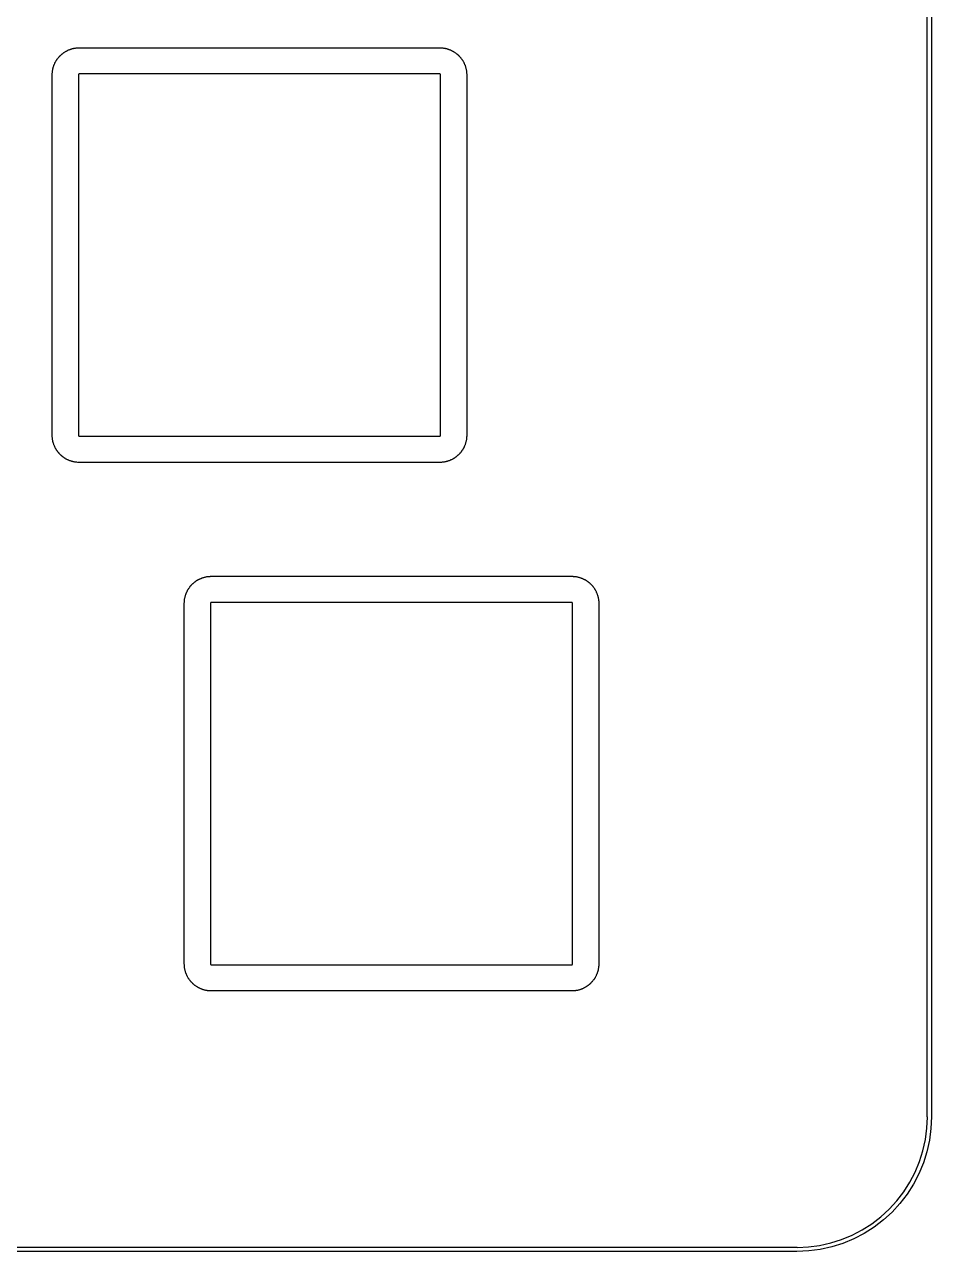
# Model space of a CAD drawing. Extents: x 19 to 282, y -150 to -67.
# Drawn here: x 249.22 to 281.93, y -150.49 to -106.27 of the extents above; entities that cross this region are included whole.
import ezdxf

# ---------------------------------------------------------------- set-up
doc = ezdxf.new("R2010")
doc.units = 0
doc.layers.add('BLACK', color=7, linetype='CONTINUOUS')

msp = doc.modelspace()

# ---------------------------------------------------------------- linework, layer by layer
at = {"layer": 'BLACK', "linetype": 'CONTINUOUS'}
for p, q in [((281.775, -145.637), (281.775, -71.625)), ((281.925, -71.625), (281.925, -145.637)), ((250.438, -107.463), (250.444, -107.457)), ((250.444, -107.457), (250.449, -107.45)), ((250.449, -107.45), (250.465, -107.431)), ((250.465, -107.431), (250.469, -107.427)), ((250.469, -107.427), (250.476, -107.421)), ((250.476, -107.421), (250.481, -107.414)), ((250.481, -107.414), (250.498, -107.396)), ((250.498, -107.396), (250.502, -107.392)), ((250.502, -107.392), (250.509, -107.386)), ((250.509, -107.386), (250.514, -107.379)), ((250.514, -107.379), (250.532, -107.362)), ((250.532, -107.362), (250.537, -107.358)), ((250.537, -107.358), (250.544, -107.353)), ((250.544, -107.353), (250.55, -107.346)), ((250.55, -107.346), (250.569, -107.33)), ((250.569, -107.33), (250.573, -107.327)), ((250.573, -107.327), (250.58, -107.322)), ((250.58, -107.322), (250.587, -107.316)), ((250.587, -107.316), (250.606, -107.3)), ((250.606, -107.3), (250.611, -107.297)), ((250.611, -107.297), (250.618, -107.293)), ((250.618, -107.293), (250.625, -107.287)), ((250.625, -107.287), (250.645, -107.272)), ((250.645, -107.272), (250.649, -107.269)), ((250.649, -107.269), (250.657, -107.265)), ((250.657, -107.265), (250.664, -107.26)), ((250.664, -107.26), (250.685, -107.247)), ((250.685, -107.247), (250.69, -107.244)), ((250.69, -107.244), (250.698, -107.24)), ((250.698, -107.24), (250.704, -107.235)), ((250.704, -107.235), (250.726, -107.223)), ((250.726, -107.223), (250.731, -107.22)), ((250.731, -107.22), (250.739, -107.217)), ((250.739, -107.217), (250.746, -107.212)), ((250.746, -107.212), (250.768, -107.201)), ((250.768, -107.201), (250.773, -107.198)), ((250.773, -107.198), (250.781, -107.196)), ((250.781, -107.196), (250.789, -107.191)), ((250.789, -107.191), (250.811, -107.181)), ((250.811, -107.181), (250.816, -107.179)), ((250.816, -107.179), (250.825, -107.177)), ((250.825, -107.177), (250.832, -107.172)), ((250.832, -107.172), (250.855, -107.164)), ((250.855, -107.164), (250.86, -107.161)), ((250.86, -107.161), (250.869, -107.16)), ((250.869, -107.16), (250.877, -107.156)), ((250.877, -107.156), (250.9, -107.148)), ((250.9, -107.148), (250.905, -107.146)), ((250.905, -107.146), (250.914, -107.145)), ((250.914, -107.145), (250.922, -107.141)), ((250.922, -107.141), (250.946, -107.135)), ((250.946, -107.135), (250.951, -107.133)), ((250.951, -107.133), (250.96, -107.132)), ((250.96, -107.132), (250.968, -107.129)), ((250.968, -107.129), (250.992, -107.124)), ((250.992, -107.124), (250.997, -107.123)), ((250.997, -107.123), (251.006, -107.122)), ((251.006, -107.122), (251.015, -107.119)), ((251.015, -107.119), (251.039, -107.115)), ((251.039, -107.115), (251.044, -107.114)), ((251.044, -107.114), (251.053, -107.114)), ((251.053, -107.114), (251.062, -107.112)), ((251.062, -107.112), (251.086, -107.109)), ((251.086, -107.109), (251.092, -107.108)), ((251.092, -107.108), (251.101, -107.108)), ((251.101, -107.108), (251.109, -107.106)), ((251.109, -107.106), (251.134, -107.104)), ((251.134, -107.104), (251.14, -107.104)), ((251.14, -107.104), (251.148, -107.105)), ((251.148, -107.105), (251.157, -107.103)), ((251.157, -107.103), (251.182, -107.103)), ((251.182, -107.103), (251.188, -107.103)), ((251.188, -107.103), (251.191, -107.103)), ((251.191, -107.103), (251.194, -107.103)), ((251.194, -107.103), (264.194, -107.103)), ((264.194, -107.103), (264.2, -107.103)), ((264.2, -107.103), (264.202, -107.103)), ((264.202, -107.103), (264.205, -107.103)), ((264.205, -107.103), (264.23, -107.103)), ((264.23, -107.103), (264.236, -107.103)), ((264.236, -107.103), (264.245, -107.105)), ((264.245, -107.105), (264.254, -107.104)), ((264.254, -107.104), (264.278, -107.106)), ((264.278, -107.106), (264.284, -107.107)), ((264.284, -107.107), (264.293, -107.109)), ((264.293, -107.109), (264.301, -107.109)), ((264.301, -107.109), (264.326, -107.112)), ((264.326, -107.112), (264.332, -107.112)), ((264.332, -107.112), (264.34, -107.115)), ((264.34, -107.115), (264.349, -107.115)), ((264.349, -107.115), (264.373, -107.119)), ((264.373, -107.119), (264.379, -107.12)), ((264.379, -107.12), (264.387, -107.123)), ((264.387, -107.123), (264.396, -107.124)), ((264.396, -107.124), (264.42, -107.129)), ((264.42, -107.129), (264.425, -107.131)), ((264.425, -107.131), (264.433, -107.134)), ((264.433, -107.134), (264.442, -107.135)), ((264.442, -107.135), (264.465, -107.141)), ((264.465, -107.141), (264.471, -107.143)), ((264.471, -107.143), (264.479, -107.147)), ((264.479, -107.147), (264.488, -107.148)), ((264.488, -107.148), (264.511, -107.156)), ((264.511, -107.156), (264.516, -107.158)), ((264.516, -107.158), (264.524, -107.162)), ((264.524, -107.162), (264.532, -107.164)), ((264.532, -107.164), (264.555, -107.172)), ((264.555, -107.172), (264.561, -107.174)), ((264.561, -107.174), (264.568, -107.179)), ((264.568, -107.179), (264.576, -107.181)), ((264.576, -107.181), (264.599, -107.191)), ((264.599, -107.191), (264.604, -107.193)), ((264.604, -107.193), (264.611, -107.198)), ((264.611, -107.198), (264.62, -107.201)), ((264.62, -107.201), (264.641, -107.212)), ((264.641, -107.212), (264.647, -107.214)), ((264.647, -107.214), (264.654, -107.22)), ((264.654, -107.22), (264.662, -107.223)), ((264.662, -107.223), (264.683, -107.235)), ((264.683, -107.235), (264.688, -107.238)), ((264.688, -107.238), (264.695, -107.243)), ((264.695, -107.243), (264.703, -107.247)), ((264.703, -107.247), (264.724, -107.26)), ((264.724, -107.26), (264.728, -107.263)), ((264.728, -107.263), (264.735, -107.269)), ((264.735, -107.269), (264.743, -107.272)), ((264.743, -107.272), (264.763, -107.287)), ((264.763, -107.287), (264.768, -107.29)), ((264.768, -107.29), (264.774, -107.296)), ((264.774, -107.296), (264.782, -107.3)), ((264.782, -107.3), (264.801, -107.316)), ((264.801, -107.316), (264.805, -107.319)), ((264.805, -107.319), (264.812, -107.326)), ((264.812, -107.326), (264.819, -107.33)), ((264.819, -107.33), (264.838, -107.346)), ((264.838, -107.346), (264.842, -107.35)), ((264.842, -107.35), (264.848, -107.357)), ((264.848, -107.357), (264.855, -107.362)), ((264.855, -107.362), (264.873, -107.379)), ((264.873, -107.379), (264.877, -107.383)), ((264.877, -107.383), (264.883, -107.39)), ((264.883, -107.39), (264.89, -107.396)), ((264.89, -107.396), (264.907, -107.414)), ((264.907, -107.414), (264.911, -107.418)), ((264.911, -107.418), (264.916, -107.425)), ((264.916, -107.425), (264.922, -107.431)), ((264.922, -107.431), (264.938, -107.45)), ((264.938, -107.45), (264.942, -107.454)), ((264.942, -107.454), (264.947, -107.462)), ((250.234, -107.92), (250.238, -107.896)), ((250.238, -107.896), (250.239, -107.89)), ((250.239, -107.89), (250.242, -107.882)), ((250.242, -107.882), (250.243, -107.873)), ((250.243, -107.873), (250.248, -107.849)), ((250.248, -107.849), (250.249, -107.844)), ((250.249, -107.844), (250.252, -107.835)), ((250.252, -107.835), (250.254, -107.827)), ((250.254, -107.827), (250.26, -107.803)), ((250.26, -107.803), (250.262, -107.798)), ((250.262, -107.798), (250.265, -107.79)), ((250.265, -107.79), (250.267, -107.781)), ((250.267, -107.781), (250.275, -107.758)), ((250.275, -107.758), (250.276, -107.753)), ((250.276, -107.753), (250.28, -107.745)), ((250.28, -107.745), (250.282, -107.736)), ((250.282, -107.736), (250.291, -107.714)), ((250.291, -107.714), (250.293, -107.708)), ((250.293, -107.708), (250.298, -107.701)), ((250.298, -107.701), (250.3, -107.692)), ((250.3, -107.692), (250.31, -107.67)), ((250.31, -107.67), (250.312, -107.665)), ((250.312, -107.665), (250.317, -107.657)), ((250.317, -107.657), (250.32, -107.649)), ((250.32, -107.649), (250.331, -107.627)), ((250.331, -107.627), (250.333, -107.622)), ((250.333, -107.622), (250.338, -107.615)), ((250.338, -107.615), (250.341, -107.607)), ((250.341, -107.607), (250.353, -107.586)), ((250.353, -107.586), (250.356, -107.581)), ((250.356, -107.581), (250.362, -107.574)), ((250.362, -107.574), (250.365, -107.566)), ((250.365, -107.566), (250.378, -107.545)), ((250.378, -107.545), (250.382, -107.54)), ((250.382, -107.54), (250.387, -107.534)), ((250.387, -107.534), (250.391, -107.526)), ((250.391, -107.526), (250.405, -107.506)), ((250.405, -107.506), (250.409, -107.501)), ((250.409, -107.501), (250.415, -107.495)), ((250.415, -107.495), (250.419, -107.487)), ((250.419, -107.487), (250.434, -107.468)), ((250.434, -107.468), (250.438, -107.463)), ((264.947, -107.462), (264.953, -107.468)), ((264.953, -107.468), (264.968, -107.487)), ((264.968, -107.487), (264.972, -107.492)), ((264.972, -107.492), (264.976, -107.499)), ((264.976, -107.499), (264.982, -107.506)), ((264.982, -107.506), (264.996, -107.526)), ((264.996, -107.526), (265, -107.531)), ((265, -107.531), (265.003, -107.539)), ((265.003, -107.539), (265.009, -107.545)), ((265.009, -107.545), (265.022, -107.566)), ((265.022, -107.566), (265.025, -107.571)), ((265.025, -107.571), (265.029, -107.579)), ((265.029, -107.579), (265.034, -107.586)), ((265.034, -107.586), (265.046, -107.607)), ((265.046, -107.607), (265.049, -107.612)), ((265.049, -107.612), (265.052, -107.62)), ((265.052, -107.62), (265.057, -107.627)), ((265.057, -107.627), (265.068, -107.649)), ((265.068, -107.649), (265.07, -107.654)), ((265.07, -107.654), (265.073, -107.663)), ((265.073, -107.663), (265.078, -107.67)), ((265.078, -107.67), (265.088, -107.692)), ((265.088, -107.692), (265.09, -107.698)), ((265.09, -107.698), (265.092, -107.706)), ((265.092, -107.706), (265.096, -107.714)), ((265.096, -107.714), (265.105, -107.736)), ((265.105, -107.736), (265.107, -107.742)), ((265.107, -107.742), (265.109, -107.75)), ((265.109, -107.75), (265.113, -107.758)), ((265.113, -107.758), (265.121, -107.781)), ((265.121, -107.781), (265.122, -107.787)), ((265.122, -107.787), (265.124, -107.795)), ((265.124, -107.795), (265.127, -107.803)), ((265.127, -107.803), (265.134, -107.827)), ((265.134, -107.827), (265.135, -107.832)), ((265.135, -107.832), (265.136, -107.841)), ((265.136, -107.841), (265.14, -107.849)), ((265.14, -107.849), (265.145, -107.873)), ((265.145, -107.873), (265.146, -107.879)), ((265.146, -107.879), (265.147, -107.887)), ((265.147, -107.887), (265.149, -107.896)), ((265.149, -107.896), (265.154, -107.92)), ((250.221, -108.063), (250.222, -108.039)), ((250.222, -108.066), (250.221, -108.063)), ((250.221, -108.069), (250.222, -108.066)), ((250.221, -108.075), (250.221, -108.069)), ((250.221, -121.075), (250.221, -108.075)), ((250.222, -108.033), (250.224, -108.024)), ((250.222, -108.039), (250.222, -108.033)), ((250.223, -108.015), (250.225, -107.991)), ((250.224, -108.024), (250.223, -108.015)), ((250.225, -107.991), (250.226, -107.985)), ((250.226, -107.985), (250.228, -107.976)), ((250.227, -107.967), (250.23, -107.943)), ((250.228, -107.976), (250.227, -107.967)), ((250.23, -107.943), (250.231, -107.937)), ((250.231, -107.937), (250.234, -107.929)), ((250.234, -107.929), (250.234, -107.92)), ((251.167, -108.071), (251.166, -108.072)), ((251.166, -108.072), (251.166, -108.074)), ((251.166, -108.074), (251.166, -108.081)), ((251.166, -108.081), (251.166, -121.069)), ((251.168, -108.067), (251.167, -108.068)), ((251.167, -108.068), (251.167, -108.07)), ((251.167, -108.07), (251.167, -108.071)), ((251.169, -108.063), (251.168, -108.065)), ((251.168, -108.065), (251.168, -108.066)), ((251.168, -108.066), (251.168, -108.067)), ((251.17, -108.062), (251.169, -108.063)), ((251.171, -108.06), (251.17, -108.061)), ((251.17, -108.061), (251.17, -108.062)), ((251.172, -108.059), (251.171, -108.06)), ((251.173, -108.058), (251.172, -108.059)), ((251.174, -108.056), (251.173, -108.057)), ((251.173, -108.057), (251.173, -108.058)), ((251.175, -108.055), (251.174, -108.056)), ((251.176, -108.054), (251.175, -108.055)), ((251.177, -108.053), (251.176, -108.054)), ((251.179, -108.052), (251.177, -108.053)), ((251.18, -108.051), (251.179, -108.052)), ((251.181, -108.051), (251.18, -108.051)), ((251.182, -108.05), (251.181, -108.051)), ((251.183, -108.05), (251.182, -108.05)), ((251.185, -108.049), (251.183, -108.05)), ((251.186, -108.049), (251.185, -108.049)), ((251.187, -108.048), (251.186, -108.049)), ((251.188, -108.048), (251.187, -108.048)), ((251.19, -108.048), (251.188, -108.048)), ((251.191, -108.048), (251.19, -108.048)), ((251.192, -108.048), (251.191, -108.048)), ((251.2, -108.047), (251.192, -108.048)), ((264.188, -108.047), (251.2, -108.047)), ((264.195, -108.048), (264.188, -108.047)), ((264.196, -108.048), (264.195, -108.048)), ((264.198, -108.048), (264.196, -108.048)), ((264.199, -108.048), (264.198, -108.048)), ((264.2, -108.048), (264.199, -108.048)), ((264.202, -108.049), (264.2, -108.048)), ((264.203, -108.049), (264.202, -108.049)), ((264.204, -108.05), (264.203, -108.049)), ((264.205, -108.05), (264.204, -108.05)), ((264.207, -108.051), (264.205, -108.05)), ((264.208, -108.051), (264.207, -108.051)), ((264.209, -108.052), (264.208, -108.051)), ((264.21, -108.053), (264.209, -108.052)), ((264.211, -108.054), (264.21, -108.053)), ((264.212, -108.055), (264.211, -108.054)), ((264.213, -108.056), (264.212, -108.055)), ((264.214, -108.057), (264.213, -108.056)), ((264.215, -108.058), (264.214, -108.057)), ((264.216, -108.059), (264.215, -108.058)), ((264.217, -108.06), (264.216, -108.059)), ((264.217, -108.061), (264.217, -108.06)), ((264.218, -108.062), (264.217, -108.061)), ((264.219, -108.063), (264.218, -108.062)), ((264.219, -108.065), (264.219, -108.063)), ((264.22, -108.066), (264.219, -108.065)), ((264.22, -108.067), (264.22, -108.066)), ((264.22, -108.068), (264.22, -108.067)), ((264.221, -108.07), (264.22, -108.068)), ((264.221, -108.071), (264.221, -108.07)), ((264.221, -108.072), (264.221, -108.071)), ((264.221, -108.074), (264.221, -108.072)), ((264.221, -108.081), (264.221, -108.074)), ((264.221, -121.069), (264.221, -108.081)), ((265.154, -107.92), (265.155, -107.926)), ((265.155, -107.926), (265.155, -107.934)), ((265.155, -107.934), (265.157, -107.943)), ((265.157, -107.943), (265.16, -107.967)), ((265.16, -107.967), (265.161, -107.973)), ((265.161, -107.973), (265.161, -107.982)), ((265.161, -107.982), (265.162, -107.991)), ((265.162, -107.991), (265.164, -108.015)), ((265.164, -108.015), (265.165, -108.021)), ((265.165, -108.021), (265.164, -108.03)), ((265.164, -108.03), (265.165, -108.038)), ((265.165, -108.038), (265.166, -108.063)), ((265.166, -108.063), (265.166, -108.069)), ((265.166, -108.069), (265.166, -108.072)), ((265.166, -108.072), (265.166, -108.075)), ((265.166, -108.075), (265.166, -121.075)), ((250.222, -121.078), (250.221, -121.075)), ((250.221, -121.081), (250.222, -121.078)), ((250.221, -121.087), (250.221, -121.081)), ((250.222, -121.111), (250.221, -121.087)), ((250.224, -121.12), (250.222, -121.111)), ((250.223, -121.129), (250.224, -121.12)), ((250.223, -121.135), (250.223, -121.129)), ((250.225, -121.159), (250.223, -121.135)), ((250.227, -121.168), (250.225, -121.159)), ((251.166, -121.069), (251.166, -121.076)), ((251.166, -121.076), (251.166, -121.078)), ((251.166, -121.078), (251.167, -121.079)), ((251.167, -121.079), (251.167, -121.08)), ((251.167, -121.08), (251.167, -121.082)), ((251.167, -121.082), (251.168, -121.083)), ((251.168, -121.083), (251.168, -121.084)), ((251.168, -121.084), (251.168, -121.085)), ((251.168, -121.085), (251.169, -121.087)), ((251.169, -121.087), (251.17, -121.088)), ((251.17, -121.088), (251.17, -121.089)), ((251.17, -121.089), (251.171, -121.09)), ((251.171, -121.09), (251.172, -121.091)), ((251.172, -121.091), (251.173, -121.092)), ((251.173, -121.092), (251.173, -121.093)), ((251.173, -121.093), (251.174, -121.094)), ((251.174, -121.094), (251.175, -121.095)), ((251.175, -121.095), (251.176, -121.096)), ((251.176, -121.096), (251.177, -121.097)), ((251.177, -121.097), (251.179, -121.098)), ((251.179, -121.098), (251.18, -121.099)), ((251.18, -121.099), (251.181, -121.099)), ((251.181, -121.099), (251.182, -121.1)), ((251.182, -121.1), (251.183, -121.1)), ((251.183, -121.1), (251.185, -121.101)), ((251.185, -121.101), (251.186, -121.101)), ((251.186, -121.101), (251.187, -121.102)), ((251.187, -121.102), (251.188, -121.102)), ((251.188, -121.102), (251.19, -121.102)), ((251.19, -121.102), (251.191, -121.102)), ((251.191, -121.102), (251.192, -121.102)), ((251.192, -121.102), (251.2, -121.103)), ((251.2, -121.103), (264.188, -121.103)), ((264.188, -121.103), (264.195, -121.102)), ((264.195, -121.102), (264.196, -121.102)), ((264.196, -121.102), (264.198, -121.102)), ((264.198, -121.102), (264.199, -121.102)), ((264.199, -121.102), (264.2, -121.102)), ((264.2, -121.102), (264.202, -121.101)), ((264.202, -121.101), (264.203, -121.101)), ((264.203, -121.101), (264.204, -121.1)), ((264.204, -121.1), (264.205, -121.1)), ((264.205, -121.1), (264.207, -121.099)), ((264.207, -121.099), (264.208, -121.099)), ((264.208, -121.099), (264.209, -121.098)), ((264.209, -121.098), (264.21, -121.097)), ((264.21, -121.097), (264.211, -121.096)), ((264.211, -121.096), (264.212, -121.095)), ((264.212, -121.095), (264.213, -121.094)), ((264.213, -121.094), (264.214, -121.093)), ((264.214, -121.093), (264.215, -121.092)), ((264.215, -121.092), (264.216, -121.091)), ((264.216, -121.091), (264.217, -121.09)), ((264.217, -121.089), (264.218, -121.088)), ((264.217, -121.09), (264.217, -121.089)), ((264.218, -121.088), (264.219, -121.087)), ((264.219, -121.085), (264.22, -121.084)), ((264.219, -121.087), (264.219, -121.085)), ((264.22, -121.082), (264.221, -121.08)), ((264.22, -121.083), (264.22, -121.082)), ((264.22, -121.084), (264.22, -121.083)), ((264.221, -121.076), (264.221, -121.069)), ((264.221, -121.078), (264.221, -121.076)), ((264.221, -121.079), (264.221, -121.078)), ((264.221, -121.08), (264.221, -121.079)), ((265.162, -121.165), (265.16, -121.174)), ((265.164, -121.135), (265.162, -121.159)), ((265.162, -121.159), (265.162, -121.165)), ((265.165, -121.117), (265.164, -121.126)), ((265.164, -121.126), (265.164, -121.135)), ((265.166, -121.087), (265.165, -121.112)), ((265.165, -121.112), (265.165, -121.117)), ((265.166, -121.075), (265.166, -121.081)), ((265.166, -121.081), (265.166, -121.084)), ((265.166, -121.084), (265.166, -121.087)), ((250.227, -121.177), (250.227, -121.168)), ((250.227, -121.183), (250.227, -121.177)), ((250.23, -121.207), (250.227, -121.183)), ((250.233, -121.216), (250.23, -121.207)), ((250.233, -121.224), (250.233, -121.216)), ((250.234, -121.23), (250.233, -121.224)), ((250.238, -121.254), (250.234, -121.23)), ((250.241, -121.263), (250.238, -121.254)), ((250.241, -121.271), (250.241, -121.263)), ((250.243, -121.277), (250.241, -121.271)), ((250.248, -121.301), (250.243, -121.277)), ((250.251, -121.309), (250.248, -121.301)), ((250.252, -121.318), (250.251, -121.309)), ((250.254, -121.323), (250.252, -121.318)), ((250.26, -121.347), (250.254, -121.323)), ((250.264, -121.355), (250.26, -121.347)), ((250.265, -121.363), (250.264, -121.355)), ((250.267, -121.369), (250.265, -121.363)), ((250.275, -121.392), (250.267, -121.369)), ((250.278, -121.4), (250.275, -121.392)), ((250.28, -121.408), (250.278, -121.4)), ((250.282, -121.414), (250.28, -121.408)), ((250.291, -121.436), (250.282, -121.414)), ((250.295, -121.444), (250.291, -121.436)), ((250.298, -121.452), (250.295, -121.444)), ((250.3, -121.458), (250.298, -121.452)), ((250.31, -121.48), (250.3, -121.458)), ((250.314, -121.487), (250.31, -121.48)), ((250.317, -121.496), (250.314, -121.487)), ((250.32, -121.501), (250.317, -121.496)), ((250.331, -121.523), (250.32, -121.501)), ((250.336, -121.53), (250.331, -121.523)), ((250.339, -121.538), (250.336, -121.53)), ((250.341, -121.543), (250.339, -121.538)), ((250.353, -121.564), (250.341, -121.543)), ((250.359, -121.571), (250.353, -121.564)), ((250.362, -121.579), (250.359, -121.571)), ((250.365, -121.584), (250.362, -121.579)), ((250.378, -121.605), (250.365, -121.584)), ((250.384, -121.611), (250.378, -121.605)), ((265.009, -121.605), (265.006, -121.61)), ((265.022, -121.584), (265.009, -121.605)), ((265.026, -121.576), (265.022, -121.584)), ((265.031, -121.569), (265.026, -121.576)), ((265.034, -121.564), (265.031, -121.569)), ((265.046, -121.543), (265.034, -121.564)), ((265.049, -121.535), (265.046, -121.543)), ((265.054, -121.528), (265.049, -121.535)), ((265.057, -121.523), (265.054, -121.528)), ((265.068, -121.501), (265.057, -121.523)), ((265.071, -121.493), (265.068, -121.501)), ((265.075, -121.485), (265.071, -121.493)), ((265.078, -121.48), (265.075, -121.485)), ((265.088, -121.458), (265.078, -121.48)), ((265.09, -121.449), (265.088, -121.458)), ((265.094, -121.442), (265.09, -121.449)), ((265.096, -121.436), (265.094, -121.442)), ((265.105, -121.414), (265.096, -121.436)), ((265.107, -121.405), (265.105, -121.414)), ((265.111, -121.397), (265.107, -121.405)), ((265.113, -121.392), (265.111, -121.397)), ((265.121, -121.369), (265.113, -121.392)), ((265.122, -121.36), (265.121, -121.369)), ((265.126, -121.352), (265.122, -121.36)), ((265.127, -121.347), (265.126, -121.352)), ((265.134, -121.323), (265.127, -121.347)), ((265.135, -121.315), (265.134, -121.323)), ((265.138, -121.306), (265.135, -121.315)), ((265.14, -121.301), (265.138, -121.306)), ((265.145, -121.277), (265.14, -121.301)), ((265.146, -121.268), (265.145, -121.277)), ((265.148, -121.26), (265.146, -121.268)), ((265.149, -121.254), (265.148, -121.26)), ((265.154, -121.23), (265.149, -121.254)), ((265.156, -121.213), (265.154, -121.221)), ((265.154, -121.221), (265.154, -121.23)), ((265.157, -121.207), (265.156, -121.213)), ((265.16, -121.183), (265.157, -121.207)), ((265.16, -121.174), (265.16, -121.183)), ((250.388, -121.619), (250.384, -121.611)), ((250.391, -121.624), (250.388, -121.619)), ((250.405, -121.644), (250.391, -121.624)), ((250.411, -121.651), (250.405, -121.644)), ((250.416, -121.658), (250.411, -121.651)), ((250.419, -121.663), (250.416, -121.658)), ((250.434, -121.682), (250.419, -121.663)), ((250.441, -121.688), (250.434, -121.682)), ((250.445, -121.696), (250.441, -121.688)), ((250.449, -121.7), (250.445, -121.696)), ((250.465, -121.719), (250.449, -121.7)), ((250.472, -121.725), (250.465, -121.719)), ((250.477, -121.732), (250.472, -121.725)), ((250.481, -121.736), (250.477, -121.732)), ((250.498, -121.754), (250.481, -121.736)), ((250.505, -121.76), (250.498, -121.754)), ((250.51, -121.767), (250.505, -121.76)), ((250.514, -121.771), (250.51, -121.767)), ((250.532, -121.788), (250.514, -121.771)), ((250.54, -121.793), (250.532, -121.788)), ((250.545, -121.8), (250.54, -121.793)), ((250.55, -121.804), (250.545, -121.8)), ((250.569, -121.82), (250.55, -121.804)), ((250.576, -121.824), (250.569, -121.82)), ((250.582, -121.831), (250.576, -121.824)), ((250.587, -121.834), (250.582, -121.831)), ((250.606, -121.85), (250.587, -121.834)), ((250.614, -121.854), (250.606, -121.85)), ((250.62, -121.86), (250.614, -121.854)), ((250.625, -121.863), (250.62, -121.86)), ((250.645, -121.878), (250.625, -121.863)), ((250.652, -121.881), (250.645, -121.878)), ((250.659, -121.887), (250.652, -121.881)), ((250.664, -121.89), (250.659, -121.887)), ((250.685, -121.903), (250.664, -121.89)), ((250.693, -121.907), (250.685, -121.903)), ((250.699, -121.912), (250.693, -121.907)), ((250.704, -121.915), (250.699, -121.912)), ((250.726, -121.927), (250.704, -121.915)), ((250.734, -121.93), (250.726, -121.927)), ((250.741, -121.936), (250.734, -121.93)), ((250.746, -121.938), (250.741, -121.936)), ((250.768, -121.949), (250.746, -121.938)), ((250.776, -121.952), (250.768, -121.949)), ((250.783, -121.957), (250.776, -121.952)), ((250.789, -121.959), (250.783, -121.957)), ((250.811, -121.969), (250.789, -121.959)), ((250.819, -121.971), (250.811, -121.969)), ((250.827, -121.976), (250.819, -121.971)), ((250.832, -121.978), (250.827, -121.976)), ((250.855, -121.986), (250.832, -121.978)), ((250.864, -121.988), (250.855, -121.986)), ((250.871, -121.992), (250.864, -121.988)), ((250.877, -121.994), (250.871, -121.992)), ((250.9, -122.002), (250.877, -121.994)), ((250.909, -122.003), (250.9, -122.002)), ((250.916, -122.007), (250.909, -122.003)), ((250.922, -122.009), (250.916, -122.007)), ((250.946, -122.015), (250.922, -122.009)), ((250.954, -122.016), (250.946, -122.015)), ((250.962, -122.019), (250.954, -122.016)), ((250.968, -122.021), (250.962, -122.019)), ((250.992, -122.026), (250.968, -122.021)), ((251.001, -122.027), (250.992, -122.026)), ((251.009, -122.03), (251.001, -122.027)), ((251.015, -122.031), (251.009, -122.03)), ((251.039, -122.035), (251.015, -122.031)), ((251.047, -122.035), (251.039, -122.035)), ((251.056, -122.038), (251.047, -122.035)), ((251.062, -122.038), (251.056, -122.038)), ((251.086, -122.041), (251.062, -122.038)), ((251.095, -122.041), (251.086, -122.041)), ((251.104, -122.043), (251.095, -122.041)), ((251.109, -122.044), (251.104, -122.043)), ((251.134, -122.046), (251.109, -122.044)), ((251.143, -122.045), (251.134, -122.046)), ((251.151, -122.046), (251.143, -122.045)), ((251.157, -122.047), (251.151, -122.046)), ((251.182, -122.047), (251.157, -122.047)), ((251.185, -122.047), (251.182, -122.047)), ((251.188, -122.047), (251.185, -122.047)), ((251.194, -122.047), (251.188, -122.047)), ((264.194, -122.047), (251.194, -122.047)), ((264.197, -122.047), (264.194, -122.047)), ((264.2, -122.047), (264.197, -122.047)), ((264.205, -122.047), (264.2, -122.047)), ((264.23, -122.047), (264.205, -122.047)), ((264.239, -122.045), (264.23, -122.047)), ((264.248, -122.046), (264.239, -122.045)), ((264.254, -122.046), (264.248, -122.046)), ((264.278, -122.044), (264.254, -122.046)), ((264.287, -122.042), (264.278, -122.044)), ((264.296, -122.042), (264.287, -122.042)), ((264.301, -122.041), (264.296, -122.042)), ((264.326, -122.038), (264.301, -122.041)), ((264.334, -122.036), (264.326, -122.038)), ((264.343, -122.036), (264.334, -122.036)), ((264.349, -122.035), (264.343, -122.036)), ((264.373, -122.031), (264.349, -122.035)), ((264.381, -122.028), (264.373, -122.031)), ((264.39, -122.027), (264.381, -122.028)), ((264.396, -122.026), (264.39, -122.027)), ((264.42, -122.021), (264.396, -122.026)), ((264.428, -122.018), (264.42, -122.021)), ((264.436, -122.017), (264.428, -122.018)), ((264.442, -122.015), (264.436, -122.017)), ((264.465, -122.009), (264.442, -122.015)), ((264.473, -122.005), (264.465, -122.009)), ((264.482, -122.004), (264.473, -122.005)), ((264.488, -122.002), (264.482, -122.004)), ((264.511, -121.994), (264.488, -122.002)), ((264.519, -121.99), (264.511, -121.994)), ((264.527, -121.989), (264.519, -121.99)), ((264.532, -121.986), (264.527, -121.989)), ((264.555, -121.978), (264.532, -121.986)), ((264.563, -121.973), (264.555, -121.978)), ((264.571, -121.971), (264.563, -121.973)), ((264.576, -121.969), (264.571, -121.971)), ((264.599, -121.959), (264.576, -121.969)), ((264.606, -121.954), (264.599, -121.959)), ((264.614, -121.952), (264.606, -121.954)), ((264.62, -121.949), (264.614, -121.952)), ((264.641, -121.938), (264.62, -121.949)), ((264.649, -121.933), (264.641, -121.938)), ((264.657, -121.93), (264.649, -121.933)), ((264.662, -121.927), (264.657, -121.93)), ((264.683, -121.915), (264.662, -121.927)), ((264.69, -121.91), (264.683, -121.915)), ((264.698, -121.906), (264.69, -121.91)), ((264.703, -121.903), (264.698, -121.906)), ((264.724, -121.89), (264.703, -121.903)), ((264.73, -121.885), (264.724, -121.89)), ((264.738, -121.881), (264.73, -121.885)), ((264.743, -121.878), (264.738, -121.881)), ((264.763, -121.863), (264.743, -121.878)), ((264.769, -121.857), (264.763, -121.863)), ((264.777, -121.853), (264.769, -121.857)), ((264.782, -121.85), (264.777, -121.853)), ((264.801, -121.834), (264.782, -121.85)), ((264.807, -121.828), (264.801, -121.834)), ((264.815, -121.823), (264.807, -121.828)), ((264.819, -121.82), (264.815, -121.823)), ((264.838, -121.804), (264.819, -121.82)), ((264.844, -121.797), (264.838, -121.804)), ((264.851, -121.792), (264.844, -121.797)), ((264.855, -121.788), (264.851, -121.792)), ((264.873, -121.771), (264.855, -121.788)), ((264.878, -121.764), (264.873, -121.771)), ((264.886, -121.758), (264.878, -121.764)), ((264.89, -121.754), (264.886, -121.758)), ((264.907, -121.736), (264.89, -121.754)), ((264.912, -121.729), (264.907, -121.736)), ((264.919, -121.723), (264.912, -121.729)), ((264.922, -121.719), (264.919, -121.723)), ((264.938, -121.7), (264.922, -121.719)), ((264.943, -121.693), (264.938, -121.7)), ((264.95, -121.687), (264.943, -121.693)), ((264.953, -121.682), (264.95, -121.687)), ((264.968, -121.663), (264.953, -121.682)), ((264.973, -121.655), (264.968, -121.663)), ((264.979, -121.649), (264.973, -121.655)), ((264.982, -121.644), (264.979, -121.649)), ((264.996, -121.624), (264.982, -121.644)), ((265, -121.616), (264.996, -121.624)), ((265.006, -121.61), (265, -121.616)), ((255.231, -126.477), (255.238, -126.471)), ((255.238, -126.471), (255.243, -126.464)), ((255.243, -126.464), (255.26, -126.446)), ((255.26, -126.446), (255.264, -126.442)), ((255.264, -126.442), (255.271, -126.436)), ((255.271, -126.436), (255.277, -126.429)), ((255.277, -126.429), (255.295, -126.412)), ((255.295, -126.412), (255.299, -126.408)), ((255.299, -126.408), (255.306, -126.403)), ((255.306, -126.403), (255.312, -126.396)), ((255.312, -126.396), (255.331, -126.38)), ((255.331, -126.38), (255.335, -126.377)), ((255.335, -126.377), (255.343, -126.372)), ((255.343, -126.372), (255.349, -126.366)), ((255.349, -126.366), (255.368, -126.35)), ((255.368, -126.35), (255.373, -126.347)), ((255.373, -126.347), (255.381, -126.343)), ((255.381, -126.343), (255.387, -126.337)), ((255.387, -126.337), (255.407, -126.322)), ((255.407, -126.322), (255.412, -126.319)), ((255.412, -126.319), (255.42, -126.315)), ((255.42, -126.315), (255.426, -126.31)), ((255.426, -126.31), (255.447, -126.297)), ((255.447, -126.297), (255.452, -126.294)), ((255.452, -126.294), (255.46, -126.29)), ((255.46, -126.29), (255.467, -126.285)), ((255.467, -126.285), (255.488, -126.273)), ((255.488, -126.273), (255.493, -126.27)), ((255.493, -126.27), (255.501, -126.267)), ((255.501, -126.267), (255.509, -126.262)), ((255.509, -126.262), (255.53, -126.251)), ((255.53, -126.251), (255.536, -126.248)), ((255.536, -126.248), (255.544, -126.246)), ((255.544, -126.246), (255.551, -126.241)), ((255.551, -126.241), (255.574, -126.231)), ((255.574, -126.231), (255.579, -126.229)), ((255.579, -126.229), (255.587, -126.227)), ((255.587, -126.227), (255.595, -126.222)), ((255.595, -126.222), (255.618, -126.214)), ((255.618, -126.214), (255.623, -126.211)), ((255.623, -126.211), (255.631, -126.21)), ((255.631, -126.21), (255.639, -126.206)), ((255.639, -126.206), (255.662, -126.198)), ((255.662, -126.198), (255.668, -126.196)), ((255.668, -126.196), (255.677, -126.195)), ((255.677, -126.195), (255.684, -126.191)), ((255.684, -126.191), (255.708, -126.185)), ((255.708, -126.185), (255.714, -126.183)), ((255.714, -126.183), (255.722, -126.182)), ((255.722, -126.182), (255.73, -126.179)), ((255.73, -126.179), (255.754, -126.174)), ((255.754, -126.174), (255.76, -126.173)), ((255.76, -126.173), (255.769, -126.172)), ((255.769, -126.172), (255.777, -126.169)), ((255.777, -126.169), (255.801, -126.165)), ((255.801, -126.165), (255.807, -126.164)), ((255.807, -126.164), (255.816, -126.164)), ((255.816, -126.164), (255.824, -126.162)), ((255.824, -126.162), (255.849, -126.159)), ((255.849, -126.159), (255.854, -126.158)), ((255.854, -126.158), (255.863, -126.158)), ((255.863, -126.158), (255.872, -126.156)), ((255.872, -126.156), (255.896, -126.154)), ((255.896, -126.154), (255.902, -126.154)), ((255.902, -126.154), (255.911, -126.155)), ((255.911, -126.155), (255.92, -126.153)), ((255.92, -126.153), (255.945, -126.153)), ((255.945, -126.153), (255.95, -126.153)), ((255.95, -126.153), (255.953, -126.153)), ((255.953, -126.153), (255.956, -126.153)), ((255.956, -126.153), (268.956, -126.153)), ((268.956, -126.153), (268.962, -126.153)), ((268.962, -126.153), (268.965, -126.153)), ((268.965, -126.153), (268.968, -126.153)), ((268.968, -126.153), (268.993, -126.153)), ((268.993, -126.153), (268.999, -126.153)), ((268.999, -126.153), (269.007, -126.155)), ((269.007, -126.155), (269.016, -126.154)), ((269.016, -126.154), (269.041, -126.156)), ((269.041, -126.156), (269.046, -126.157)), ((269.046, -126.157), (269.055, -126.159)), ((269.055, -126.159), (269.064, -126.159)), ((269.064, -126.159), (269.088, -126.162)), ((269.088, -126.162), (269.094, -126.162)), ((269.094, -126.162), (269.102, -126.165)), ((269.102, -126.165), (269.111, -126.165)), ((269.111, -126.165), (269.135, -126.169)), ((269.135, -126.169), (269.141, -126.17)), ((269.141, -126.17), (269.149, -126.173)), ((269.149, -126.173), (269.158, -126.174)), ((269.158, -126.174), (269.182, -126.179)), ((269.182, -126.179), (269.188, -126.181)), ((269.188, -126.181), (269.196, -126.184)), ((269.196, -126.184), (269.204, -126.185)), ((269.204, -126.185), (269.228, -126.191)), ((269.228, -126.191), (269.234, -126.193)), ((269.234, -126.193), (269.241, -126.197)), ((269.241, -126.197), (269.25, -126.198)), ((269.25, -126.198), (269.273, -126.206)), ((269.273, -126.206), (269.279, -126.208)), ((269.279, -126.208), (269.286, -126.212)), ((269.286, -126.212), (269.295, -126.214)), ((269.295, -126.214), (269.318, -126.222)), ((269.318, -126.222), (269.323, -126.224)), ((269.323, -126.224), (269.331, -126.229)), ((269.331, -126.229), (269.339, -126.231)), ((269.339, -126.231), (269.361, -126.241)), ((269.361, -126.241), (269.367, -126.243)), ((269.367, -126.243), (269.374, -126.248)), ((269.374, -126.248), (269.382, -126.251)), ((269.382, -126.251), (269.404, -126.262)), ((269.404, -126.262), (269.409, -126.264)), ((269.409, -126.264), (269.416, -126.27)), ((269.416, -126.27), (269.424, -126.273)), ((269.424, -126.273), (269.446, -126.285)), ((269.446, -126.285), (269.451, -126.288)), ((269.451, -126.288), (269.457, -126.293)), ((269.457, -126.293), (269.465, -126.297)), ((269.465, -126.297), (269.486, -126.31)), ((269.486, -126.31), (269.491, -126.313)), ((269.491, -126.313), (269.498, -126.319)), ((269.498, -126.319), (269.505, -126.322)), ((269.505, -126.322), (269.525, -126.337)), ((269.525, -126.337), (269.53, -126.34)), ((269.53, -126.34), (269.536, -126.346)), ((269.536, -126.346), (269.544, -126.35)), ((269.544, -126.35), (269.563, -126.366)), ((269.563, -126.366), (269.568, -126.369)), ((269.568, -126.369), (269.574, -126.376)), ((269.574, -126.376), (269.581, -126.38)), ((269.581, -126.38), (269.6, -126.396)), ((269.6, -126.396), (269.605, -126.4)), ((269.605, -126.4), (269.61, -126.407)), ((269.61, -126.407), (269.618, -126.412)), ((269.618, -126.412), (269.635, -126.429)), ((269.635, -126.429), (269.64, -126.433)), ((269.64, -126.433), (269.645, -126.44)), ((269.645, -126.44), (269.652, -126.446)), ((269.652, -126.446), (269.669, -126.464)), ((269.669, -126.464), (269.673, -126.468)), ((269.673, -126.468), (269.678, -126.475)), ((255.005, -126.923), (255.01, -126.899)), ((255.01, -126.899), (255.012, -126.894)), ((255.012, -126.894), (255.015, -126.885)), ((255.015, -126.885), (255.016, -126.877)), ((255.016, -126.877), (255.023, -126.853)), ((255.023, -126.853), (255.024, -126.848)), ((255.024, -126.848), (255.028, -126.84)), ((255.028, -126.84), (255.029, -126.831)), ((255.029, -126.831), (255.037, -126.808)), ((255.037, -126.808), (255.039, -126.803)), ((255.039, -126.803), (255.043, -126.795)), ((255.043, -126.795), (255.045, -126.786)), ((255.045, -126.786), (255.054, -126.764)), ((255.054, -126.764), (255.056, -126.758)), ((255.056, -126.758), (255.06, -126.751)), ((255.06, -126.751), (255.062, -126.742)), ((255.062, -126.742), (255.072, -126.72)), ((255.072, -126.72), (255.075, -126.715)), ((255.075, -126.715), (255.079, -126.707)), ((255.079, -126.707), (255.082, -126.699)), ((255.082, -126.699), (255.093, -126.677)), ((255.093, -126.677), (255.096, -126.672)), ((255.096, -126.672), (255.101, -126.665)), ((255.101, -126.665), (255.104, -126.657)), ((255.104, -126.657), (255.116, -126.636)), ((255.116, -126.636), (255.119, -126.631)), ((255.119, -126.631), (255.124, -126.624)), ((255.124, -126.624), (255.128, -126.616)), ((255.128, -126.616), (255.141, -126.595)), ((255.141, -126.595), (255.144, -126.59)), ((255.144, -126.59), (255.15, -126.584)), ((255.15, -126.584), (255.154, -126.576)), ((255.154, -126.576), (255.168, -126.556)), ((255.168, -126.556), (255.171, -126.551)), ((255.171, -126.551), (255.177, -126.545)), ((255.177, -126.545), (255.182, -126.537)), ((255.182, -126.537), (255.197, -126.518)), ((255.197, -126.518), (255.2, -126.513)), ((255.2, -126.513), (255.207, -126.507)), ((255.207, -126.507), (255.212, -126.5)), ((255.212, -126.5), (255.228, -126.481)), ((255.228, -126.481), (255.231, -126.477)), ((269.678, -126.475), (269.685, -126.481)), ((269.685, -126.481), (269.701, -126.5)), ((269.701, -126.5), (269.705, -126.504)), ((269.705, -126.504), (269.709, -126.512)), ((269.709, -126.512), (269.716, -126.518)), ((269.716, -126.518), (269.731, -126.537)), ((269.731, -126.537), (269.734, -126.542)), ((269.734, -126.542), (269.739, -126.549)), ((269.739, -126.549), (269.745, -126.556)), ((269.745, -126.556), (269.759, -126.576)), ((269.759, -126.576), (269.762, -126.581)), ((269.762, -126.581), (269.766, -126.589)), ((269.766, -126.589), (269.772, -126.595)), ((269.772, -126.595), (269.785, -126.616)), ((269.785, -126.616), (269.788, -126.621)), ((269.788, -126.621), (269.791, -126.629)), ((269.791, -126.629), (269.797, -126.636)), ((269.797, -126.636), (269.809, -126.657)), ((269.809, -126.657), (269.811, -126.662)), ((269.811, -126.662), (269.814, -126.67)), ((269.814, -126.67), (269.819, -126.677)), ((269.819, -126.677), (269.83, -126.699)), ((269.83, -126.699), (269.833, -126.704)), ((269.833, -126.704), (269.836, -126.713)), ((269.836, -126.713), (269.84, -126.72)), ((269.84, -126.72), (269.85, -126.742)), ((269.85, -126.742), (269.852, -126.748)), ((269.852, -126.748), (269.855, -126.756)), ((269.855, -126.756), (269.859, -126.764)), ((269.859, -126.764), (269.868, -126.786)), ((269.868, -126.786), (269.87, -126.792)), ((269.87, -126.792), (269.872, -126.8)), ((269.872, -126.8), (269.875, -126.808)), ((269.875, -126.808), (269.883, -126.831)), ((269.883, -126.831), (269.885, -126.837)), ((269.885, -126.837), (269.886, -126.845)), ((269.886, -126.845), (269.89, -126.853)), ((269.89, -126.853), (269.896, -126.877)), ((269.896, -126.877), (269.898, -126.882)), ((269.898, -126.882), (269.899, -126.891)), ((269.899, -126.891), (269.902, -126.899)), ((269.902, -126.899), (269.907, -126.923)), ((254.984, -127.113), (254.985, -127.089)), ((254.984, -127.116), (254.984, -127.113)), ((254.984, -127.119), (254.984, -127.116)), ((254.984, -127.125), (254.984, -127.119)), ((254.984, -140.125), (254.984, -127.125)), ((254.985, -127.083), (254.986, -127.074)), ((254.985, -127.089), (254.985, -127.083)), ((254.986, -127.065), (254.988, -127.041)), ((254.986, -127.074), (254.986, -127.065)), ((254.988, -127.035), (254.99, -127.026)), ((254.988, -127.041), (254.988, -127.035)), ((254.99, -127.017), (254.993, -126.993)), ((254.99, -127.026), (254.99, -127.017)), ((254.993, -126.993), (254.994, -126.987)), ((254.994, -126.987), (254.996, -126.979)), ((254.996, -126.97), (255.001, -126.946)), ((254.996, -126.979), (254.996, -126.97)), ((255.001, -126.946), (255.002, -126.94)), ((255.002, -126.94), (255.004, -126.932)), ((255.004, -126.932), (255.005, -126.923)), ((255.93, -127.118), (255.929, -127.12)), ((255.929, -127.12), (255.929, -127.121)), ((255.929, -127.121), (255.929, -127.122)), ((255.929, -127.122), (255.929, -127.124)), ((255.929, -127.124), (255.929, -127.131)), ((255.929, -127.131), (255.929, -140.119)), ((255.931, -127.115), (255.93, -127.116)), ((255.93, -127.116), (255.93, -127.117)), ((255.93, -127.117), (255.93, -127.118)), ((255.932, -127.112), (255.931, -127.113)), ((255.931, -127.113), (255.931, -127.115)), ((255.933, -127.111), (255.932, -127.112)), ((255.934, -127.109), (255.933, -127.11)), ((255.933, -127.11), (255.933, -127.111)), ((255.935, -127.108), (255.934, -127.109)), ((255.936, -127.107), (255.935, -127.108)), ((255.937, -127.106), (255.936, -127.107)), ((255.938, -127.105), (255.937, -127.106)), ((255.939, -127.104), (255.938, -127.105)), ((255.94, -127.103), (255.939, -127.104)), ((255.941, -127.102), (255.94, -127.103)), ((255.942, -127.101), (255.941, -127.102)), ((255.943, -127.101), (255.942, -127.101)), ((255.945, -127.1), (255.943, -127.101)), ((255.946, -127.1), (255.945, -127.1)), ((255.947, -127.099), (255.946, -127.1)), ((255.948, -127.099), (255.947, -127.099)), ((255.95, -127.098), (255.948, -127.099)), ((255.951, -127.098), (255.95, -127.098)), ((255.952, -127.098), (255.951, -127.098)), ((255.954, -127.098), (255.952, -127.098)), ((255.955, -127.098), (255.954, -127.098)), ((255.962, -127.097), (255.955, -127.098)), ((268.95, -127.097), (255.962, -127.097)), ((268.958, -127.098), (268.95, -127.097)), ((268.959, -127.098), (268.958, -127.098)), ((268.96, -127.098), (268.959, -127.098)), ((268.962, -127.098), (268.96, -127.098)), ((268.963, -127.098), (268.962, -127.098)), ((268.964, -127.099), (268.963, -127.098)), ((268.965, -127.099), (268.964, -127.099)), ((268.967, -127.1), (268.965, -127.099)), ((268.968, -127.1), (268.967, -127.1)), ((268.969, -127.101), (268.968, -127.1)), ((268.97, -127.101), (268.969, -127.101)), ((268.971, -127.102), (268.97, -127.101)), ((268.973, -127.103), (268.971, -127.102)), ((268.974, -127.104), (268.973, -127.103)), ((268.975, -127.105), (268.974, -127.104)), ((268.976, -127.106), (268.975, -127.105)), ((268.977, -127.107), (268.976, -127.106)), ((268.977, -127.108), (268.977, -127.107)), ((268.978, -127.109), (268.977, -127.108)), ((268.979, -127.11), (268.978, -127.109)), ((268.98, -127.111), (268.979, -127.11)), ((268.98, -127.112), (268.98, -127.111)), ((268.981, -127.113), (268.98, -127.112)), ((268.982, -127.115), (268.981, -127.113)), ((268.982, -127.116), (268.982, -127.115)), ((268.982, -127.117), (268.982, -127.116)), ((268.983, -127.118), (268.982, -127.117)), ((268.983, -127.12), (268.983, -127.118)), ((268.983, -127.121), (268.983, -127.12)), ((268.984, -127.122), (268.983, -127.121)), ((268.984, -127.124), (268.984, -127.122)), ((268.984, -127.131), (268.984, -127.124)), ((268.984, -140.119), (268.984, -127.131)), ((269.907, -126.923), (269.909, -126.929)), ((269.909, -126.929), (269.909, -126.937)), ((269.909, -126.937), (269.912, -126.946)), ((269.912, -126.946), (269.916, -126.97)), ((269.916, -126.97), (269.917, -126.976)), ((269.917, -126.976), (269.917, -126.984)), ((269.917, -126.984), (269.92, -126.993)), ((269.92, -126.993), (269.923, -127.017)), ((269.923, -127.017), (269.923, -127.023)), ((269.923, -127.023), (269.923, -127.032)), ((269.923, -127.032), (269.925, -127.041)), ((269.925, -127.041), (269.927, -127.065)), ((269.927, -127.071), (269.926, -127.08)), ((269.926, -127.08), (269.928, -127.088)), ((269.927, -127.065), (269.927, -127.071)), ((269.928, -127.088), (269.929, -127.113)), ((269.929, -127.119), (269.928, -127.122)), ((269.928, -127.122), (269.929, -127.125)), ((269.929, -127.113), (269.929, -127.119)), ((269.929, -127.125), (269.929, -140.125)), ((254.984, -140.128), (254.984, -140.125)), ((254.984, -140.131), (254.984, -140.128)), ((254.984, -140.137), (254.984, -140.131)), ((254.985, -140.161), (254.984, -140.137)), ((254.986, -140.17), (254.985, -140.161)), ((254.985, -140.179), (254.986, -140.17)), ((254.986, -140.185), (254.985, -140.179)), ((255.929, -140.119), (255.929, -140.126)), ((255.929, -140.126), (255.929, -140.128)), ((255.929, -140.128), (255.929, -140.129)), ((255.929, -140.129), (255.929, -140.13)), ((255.929, -140.13), (255.93, -140.132)), ((255.93, -140.132), (255.93, -140.133)), ((255.93, -140.133), (255.93, -140.134)), ((255.93, -140.134), (255.931, -140.135)), ((255.931, -140.135), (255.931, -140.137)), ((255.931, -140.137), (255.932, -140.138)), ((255.932, -140.138), (255.933, -140.139)), ((255.933, -140.139), (255.933, -140.14)), ((255.933, -140.14), (255.934, -140.141)), ((255.934, -140.141), (255.935, -140.142)), ((255.935, -140.142), (255.936, -140.143)), ((255.936, -140.143), (255.937, -140.144)), ((255.937, -140.144), (255.938, -140.145)), ((255.938, -140.145), (255.939, -140.146)), ((255.939, -140.146), (255.94, -140.147)), ((255.94, -140.147), (255.941, -140.148)), ((255.941, -140.148), (255.942, -140.149)), ((255.942, -140.149), (255.943, -140.149)), ((255.943, -140.149), (255.945, -140.15)), ((255.945, -140.15), (255.946, -140.15)), ((255.946, -140.15), (255.947, -140.151)), ((255.947, -140.151), (255.948, -140.151)), ((255.948, -140.151), (255.95, -140.152)), ((255.95, -140.152), (255.951, -140.152)), ((255.951, -140.152), (255.952, -140.152)), ((255.952, -140.152), (255.954, -140.152)), ((255.954, -140.152), (255.955, -140.152)), ((255.955, -140.152), (255.962, -140.153)), ((255.962, -140.153), (268.95, -140.153)), ((268.95, -140.153), (268.958, -140.152)), ((268.958, -140.152), (268.959, -140.152)), ((268.959, -140.152), (268.96, -140.152)), ((268.96, -140.152), (268.962, -140.152)), ((268.962, -140.152), (268.963, -140.152)), ((268.963, -140.152), (268.964, -140.151)), ((268.964, -140.151), (268.965, -140.151)), ((268.965, -140.151), (268.967, -140.15)), ((268.967, -140.15), (268.968, -140.15)), ((268.968, -140.15), (268.969, -140.149)), ((268.969, -140.149), (268.97, -140.149)), ((268.97, -140.149), (268.971, -140.148)), ((268.971, -140.148), (268.973, -140.147)), ((268.973, -140.147), (268.974, -140.146)), ((268.974, -140.146), (268.975, -140.145)), ((268.975, -140.145), (268.976, -140.144)), ((268.976, -140.144), (268.977, -140.143)), ((268.977, -140.142), (268.978, -140.141)), ((268.977, -140.143), (268.977, -140.142)), ((268.978, -140.141), (268.979, -140.14)), ((268.979, -140.14), (268.98, -140.139)), ((268.98, -140.138), (268.981, -140.137)), ((268.98, -140.139), (268.98, -140.138)), ((268.981, -140.137), (268.982, -140.135)), ((268.982, -140.133), (268.983, -140.132)), ((268.982, -140.134), (268.982, -140.133)), ((268.982, -140.135), (268.982, -140.134)), ((268.983, -140.129), (268.984, -140.128)), ((268.983, -140.13), (268.983, -140.129)), ((268.983, -140.132), (268.983, -140.13)), ((268.984, -140.126), (268.984, -140.119)), ((268.984, -140.128), (268.984, -140.126)), ((269.928, -140.167), (269.926, -140.176)), ((269.926, -140.176), (269.927, -140.185)), ((269.929, -140.131), (269.928, -140.134)), ((269.928, -140.134), (269.929, -140.137)), ((269.929, -140.137), (269.928, -140.162)), ((269.928, -140.162), (269.928, -140.167)), ((269.929, -140.125), (269.929, -140.131)), ((254.988, -140.209), (254.986, -140.185)), ((254.989, -140.218), (254.988, -140.209)), ((254.989, -140.227), (254.989, -140.218)), ((254.99, -140.233), (254.989, -140.227)), ((254.993, -140.257), (254.99, -140.233)), ((254.995, -140.266), (254.993, -140.257)), ((254.995, -140.274), (254.995, -140.266)), ((254.996, -140.28), (254.995, -140.274)), ((255.001, -140.304), (254.996, -140.28)), ((255.003, -140.313), (255.001, -140.304)), ((255.004, -140.321), (255.003, -140.313)), ((255.005, -140.327), (255.004, -140.321)), ((255.01, -140.351), (255.005, -140.327)), ((255.014, -140.359), (255.01, -140.351)), ((255.015, -140.368), (255.014, -140.359)), ((255.016, -140.373), (255.015, -140.368)), ((255.023, -140.397), (255.016, -140.373)), ((255.026, -140.405), (255.023, -140.397)), ((255.028, -140.413), (255.026, -140.405)), ((255.029, -140.419), (255.028, -140.413)), ((255.037, -140.442), (255.029, -140.419)), ((255.041, -140.45), (255.037, -140.442)), ((255.043, -140.458), (255.041, -140.45)), ((255.045, -140.464), (255.043, -140.458)), ((255.054, -140.486), (255.045, -140.464)), ((255.058, -140.494), (255.054, -140.486)), ((255.06, -140.502), (255.058, -140.494)), ((255.062, -140.508), (255.06, -140.502)), ((255.072, -140.53), (255.062, -140.508)), ((255.077, -140.537), (255.072, -140.53)), ((255.08, -140.546), (255.077, -140.537)), ((255.082, -140.551), (255.08, -140.546)), ((255.093, -140.573), (255.082, -140.551)), ((255.098, -140.58), (255.093, -140.573)), ((255.101, -140.588), (255.098, -140.58)), ((255.104, -140.593), (255.101, -140.588)), ((255.116, -140.614), (255.104, -140.593)), ((255.121, -140.621), (255.116, -140.614)), ((255.125, -140.629), (255.121, -140.621)), ((269.794, -140.619), (269.788, -140.626)), ((269.797, -140.614), (269.794, -140.619)), ((269.809, -140.593), (269.797, -140.614)), ((269.812, -140.585), (269.809, -140.593)), ((269.817, -140.578), (269.812, -140.585)), ((269.819, -140.573), (269.817, -140.578)), ((269.83, -140.551), (269.819, -140.573)), ((269.833, -140.543), (269.83, -140.551)), ((269.838, -140.535), (269.833, -140.543)), ((269.84, -140.53), (269.838, -140.535)), ((269.85, -140.508), (269.84, -140.53)), ((269.852, -140.499), (269.85, -140.508)), ((269.857, -140.492), (269.852, -140.499)), ((269.859, -140.486), (269.857, -140.492)), ((269.868, -140.464), (269.859, -140.486)), ((269.87, -140.455), (269.868, -140.464)), ((269.874, -140.447), (269.87, -140.455)), ((269.875, -140.442), (269.874, -140.447)), ((269.883, -140.419), (269.875, -140.442)), ((269.885, -140.41), (269.883, -140.419)), ((269.888, -140.402), (269.885, -140.41)), ((269.89, -140.397), (269.888, -140.402)), ((269.896, -140.373), (269.89, -140.397)), ((269.898, -140.365), (269.896, -140.373)), ((269.901, -140.356), (269.898, -140.365)), ((269.902, -140.351), (269.901, -140.356)), ((269.907, -140.327), (269.902, -140.351)), ((269.908, -140.318), (269.907, -140.327)), ((269.911, -140.31), (269.908, -140.318)), ((269.912, -140.304), (269.911, -140.31)), ((269.916, -140.28), (269.912, -140.304)), ((269.919, -140.263), (269.916, -140.271)), ((269.916, -140.271), (269.916, -140.28)), ((269.92, -140.257), (269.919, -140.263)), ((269.923, -140.233), (269.92, -140.257)), ((269.924, -140.215), (269.922, -140.224)), ((269.922, -140.224), (269.923, -140.233)), ((269.925, -140.209), (269.924, -140.215)), ((269.927, -140.185), (269.925, -140.209)), ((255.128, -140.634), (255.125, -140.629)), ((255.141, -140.655), (255.128, -140.634)), ((255.147, -140.661), (255.141, -140.655)), ((255.15, -140.669), (255.147, -140.661)), ((255.154, -140.674), (255.15, -140.669)), ((255.168, -140.694), (255.154, -140.674)), ((255.174, -140.701), (255.168, -140.694)), ((255.178, -140.708), (255.174, -140.701)), ((255.182, -140.713), (255.178, -140.708)), ((255.197, -140.732), (255.182, -140.713)), ((255.203, -140.738), (255.197, -140.732)), ((255.208, -140.746), (255.203, -140.738)), ((255.212, -140.75), (255.208, -140.746)), ((255.228, -140.769), (255.212, -140.75)), ((255.234, -140.775), (255.228, -140.769)), ((255.239, -140.782), (255.234, -140.775)), ((255.243, -140.786), (255.239, -140.782)), ((255.26, -140.804), (255.243, -140.786)), ((255.267, -140.81), (255.26, -140.804)), ((255.273, -140.817), (255.267, -140.81)), ((255.277, -140.821), (255.273, -140.817)), ((255.295, -140.838), (255.277, -140.821)), ((255.302, -140.843), (255.295, -140.838)), ((255.308, -140.85), (255.302, -140.843)), ((255.312, -140.854), (255.308, -140.85)), ((255.331, -140.87), (255.312, -140.854)), ((255.338, -140.874), (255.331, -140.87)), ((255.344, -140.881), (255.338, -140.874)), ((255.349, -140.884), (255.344, -140.881)), ((255.368, -140.9), (255.349, -140.884)), ((255.376, -140.904), (255.368, -140.9)), ((255.382, -140.91), (255.376, -140.904)), ((255.387, -140.913), (255.382, -140.91)), ((255.407, -140.928), (255.387, -140.913)), ((255.415, -140.931), (255.407, -140.928)), ((255.422, -140.937), (255.415, -140.931)), ((255.426, -140.94), (255.422, -140.937)), ((255.447, -140.953), (255.426, -140.94)), ((255.455, -140.957), (255.447, -140.953)), ((255.462, -140.962), (255.455, -140.957)), ((255.467, -140.965), (255.462, -140.962)), ((255.488, -140.977), (255.467, -140.965)), ((255.496, -140.98), (255.488, -140.977)), ((255.503, -140.986), (255.496, -140.98)), ((255.509, -140.988), (255.503, -140.986)), ((255.53, -140.999), (255.509, -140.988)), ((255.539, -141.002), (255.53, -140.999)), ((255.546, -141.007), (255.539, -141.002)), ((255.551, -141.009), (255.546, -141.007)), ((255.574, -141.019), (255.551, -141.009)), ((255.582, -141.021), (255.574, -141.019)), ((255.589, -141.026), (255.582, -141.021)), ((255.595, -141.028), (255.589, -141.026)), ((255.618, -141.036), (255.595, -141.028)), ((255.626, -141.038), (255.618, -141.036)), ((255.634, -141.042), (255.626, -141.038)), ((255.639, -141.044), (255.634, -141.042)), ((255.662, -141.052), (255.639, -141.044)), ((255.671, -141.053), (255.662, -141.052)), ((255.679, -141.057), (255.671, -141.053)), ((255.684, -141.059), (255.679, -141.057)), ((255.708, -141.065), (255.684, -141.059)), ((255.717, -141.066), (255.708, -141.065)), ((269.204, -141.065), (269.199, -141.067)), ((269.228, -141.059), (269.204, -141.065)), ((269.236, -141.055), (269.228, -141.059)), ((269.245, -141.054), (269.236, -141.055)), ((269.25, -141.052), (269.245, -141.054)), ((269.273, -141.044), (269.25, -141.052)), ((269.281, -141.04), (269.273, -141.044)), ((269.29, -141.039), (269.281, -141.04)), ((269.295, -141.036), (269.29, -141.039)), ((269.318, -141.028), (269.295, -141.036)), ((269.325, -141.023), (269.318, -141.028)), ((269.334, -141.021), (269.325, -141.023)), ((269.339, -141.019), (269.334, -141.021)), ((269.361, -141.009), (269.339, -141.019)), ((269.369, -141.004), (269.361, -141.009)), ((269.377, -141.002), (269.369, -141.004)), ((269.382, -140.999), (269.377, -141.002)), ((269.404, -140.988), (269.382, -140.999)), ((269.411, -140.983), (269.404, -140.988)), ((269.419, -140.98), (269.411, -140.983)), ((269.424, -140.977), (269.419, -140.98)), ((269.446, -140.965), (269.424, -140.977)), ((269.452, -140.96), (269.446, -140.965)), ((269.46, -140.956), (269.452, -140.96)), ((269.465, -140.953), (269.46, -140.956)), ((269.486, -140.94), (269.465, -140.953)), ((269.493, -140.935), (269.486, -140.94)), ((269.501, -140.931), (269.493, -140.935)), ((269.505, -140.928), (269.501, -140.931)), ((269.525, -140.913), (269.505, -140.928)), ((269.532, -140.907), (269.525, -140.913)), ((269.539, -140.903), (269.532, -140.907)), ((269.544, -140.9), (269.539, -140.903)), ((269.563, -140.884), (269.544, -140.9)), ((269.57, -140.878), (269.563, -140.884)), ((269.577, -140.873), (269.57, -140.878)), ((269.581, -140.87), (269.577, -140.873)), ((269.6, -140.854), (269.581, -140.87)), ((269.606, -140.847), (269.6, -140.854)), ((269.613, -140.842), (269.606, -140.847)), ((269.618, -140.838), (269.613, -140.842)), ((269.635, -140.821), (269.618, -140.838)), ((269.641, -140.814), (269.635, -140.821)), ((269.648, -140.808), (269.641, -140.814)), ((269.652, -140.804), (269.648, -140.808)), ((269.669, -140.786), (269.652, -140.804)), ((269.674, -140.779), (269.669, -140.786)), ((269.681, -140.773), (269.674, -140.779)), ((269.685, -140.769), (269.681, -140.773)), ((269.701, -140.75), (269.685, -140.769)), ((269.706, -140.743), (269.701, -140.75)), ((269.712, -140.737), (269.706, -140.743)), ((269.716, -140.732), (269.712, -140.737)), ((269.731, -140.713), (269.716, -140.732)), ((269.735, -140.705), (269.731, -140.713)), ((269.741, -140.699), (269.735, -140.705)), ((269.745, -140.694), (269.741, -140.699)), ((269.759, -140.674), (269.745, -140.694)), ((269.763, -140.666), (269.759, -140.674)), ((269.768, -140.66), (269.763, -140.666)), ((269.772, -140.655), (269.768, -140.66)), ((269.785, -140.634), (269.772, -140.655)), ((269.788, -140.626), (269.785, -140.634)), ((255.725, -141.069), (255.717, -141.066)), ((255.73, -141.071), (255.725, -141.069)), ((255.754, -141.076), (255.73, -141.071)), ((255.763, -141.077), (255.754, -141.076)), ((255.771, -141.08), (255.763, -141.077)), ((255.777, -141.081), (255.771, -141.08)), ((255.801, -141.085), (255.777, -141.081)), ((255.81, -141.085), (255.801, -141.085)), ((255.818, -141.088), (255.81, -141.085)), ((255.824, -141.088), (255.818, -141.088)), ((255.849, -141.091), (255.824, -141.088)), ((255.857, -141.091), (255.849, -141.091)), ((255.866, -141.093), (255.857, -141.091)), ((255.872, -141.094), (255.866, -141.093)), ((255.896, -141.096), (255.872, -141.094)), ((255.905, -141.095), (255.896, -141.096)), ((255.914, -141.097), (255.905, -141.095)), ((255.92, -141.097), (255.914, -141.097)), ((255.945, -141.097), (255.92, -141.097)), ((255.948, -141.097), (255.945, -141.097)), ((255.95, -141.097), (255.948, -141.097)), ((255.956, -141.097), (255.95, -141.097)), ((268.956, -141.097), (255.956, -141.097)), ((268.959, -141.097), (268.956, -141.097)), ((268.962, -141.097), (268.959, -141.097)), ((268.968, -141.097), (268.962, -141.097)), ((268.993, -141.097), (268.968, -141.097)), ((269.001, -141.095), (268.993, -141.097)), ((269.01, -141.096), (269.001, -141.095)), ((269.016, -141.096), (269.01, -141.096)), ((269.041, -141.094), (269.016, -141.096)), ((269.049, -141.092), (269.041, -141.094)), ((269.058, -141.092), (269.049, -141.092)), ((269.064, -141.091), (269.058, -141.092)), ((269.088, -141.088), (269.064, -141.091)), ((269.097, -141.086), (269.088, -141.088)), ((269.106, -141.086), (269.097, -141.086)), ((269.111, -141.085), (269.106, -141.086)), ((269.135, -141.081), (269.111, -141.085)), ((269.144, -141.078), (269.135, -141.081)), ((269.153, -141.077), (269.144, -141.078)), ((269.158, -141.076), (269.153, -141.077)), ((269.182, -141.071), (269.158, -141.076)), ((269.19, -141.068), (269.182, -141.071)), ((269.199, -141.067), (269.19, -141.068)), ((281.762, -146.048), (281.779, -145.65)), ((281.779, -145.65), (281.775, -145.637)), ((281.925, -145.637), (281.907, -146.06)), ((281.708, -146.454), (281.762, -146.048)), ((281.907, -146.06), (281.851, -146.48)), ((281.619, -146.855), (281.708, -146.454)), ((281.851, -146.48), (281.76, -146.893)), ((281.339, -147.626), (281.496, -147.247)), ((281.496, -147.247), (281.619, -146.855)), ((281.76, -146.893), (281.633, -147.296)), ((281.149, -147.99), (281.339, -147.626)), ((281.471, -147.687), (281.275, -148.062)), ((281.633, -147.296), (281.471, -147.687)), ((280.929, -148.336), (281.149, -147.99)), ((281.275, -148.062), (281.048, -148.419)), ((280.679, -148.661), (280.929, -148.336)), ((281.048, -148.419), (280.79, -148.755)), ((280.099, -149.241), (280.402, -148.964)), ((280.402, -148.964), (280.679, -148.661)), ((280.79, -148.755), (280.504, -149.067)), ((279.773, -149.491), (280.099, -149.241)), ((280.193, -149.353), (279.857, -149.61)), ((280.504, -149.067), (280.193, -149.353)), ((278.684, -150.058), (279.063, -149.901)), ((279.063, -149.901), (279.427, -149.712)), ((279.5, -149.838), (279.125, -150.033)), ((279.427, -149.712), (279.773, -149.491)), ((279.857, -149.61), (279.5, -149.838)), ((24, -150.338), (277.075, -150.338)), ((277.075, -150.338), (277.095, -150.341)), ((277.095, -150.341), (277.485, -150.324)), ((277.485, -150.324), (277.892, -150.271)), ((277.892, -150.271), (278.293, -150.182)), ((278.33, -150.322), (277.917, -150.414)), ((278.293, -150.182), (278.684, -150.058)), ((278.734, -150.195), (278.33, -150.322)), ((279.125, -150.033), (278.734, -150.195)), ((277.075, -150.487), (24, -150.487)), ((277.498, -150.469), (277.075, -150.487)), ((277.917, -150.414), (277.498, -150.469))]:
    msp.add_line(p, q, dxfattribs=at)

doc.saveas('drawing.dxf')
